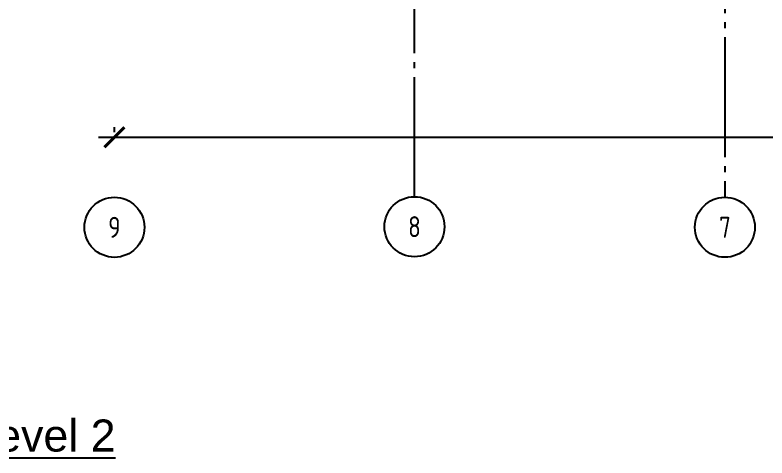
# Model space of a CAD drawing. Extents: x -133165 to 20117, y 15722 to 63536.
# Drawn here: x -89189 to -79792, y 40828 to 46361 of the extents above; entities that cross this region are included whole.
import ezdxf
from ezdxf.enums import TextEntityAlignment as Align

# ---------------------------------------------------------------- set-up
doc = ezdxf.new("R2010")
doc.units = 0
doc.header["$PDMODE"] = 3
doc.linetypes.add('GOST2_303_5', pattern=[24, 20, -1.5, 1, -1.5])
doc.layers.get('0').update_dxf_attribs({"linetype": 'CONTINUOUS'})
doc.layers.get('DEFPOINTS').update_dxf_attribs({"color": 41, "linetype": 'CONTINUOUS'})
doc.layers.add('AXIS', color=7, linetype='GOST2_303_5')
doc.layers.add('DIM', color=250, linetype='CONTINUOUS')
doc.styles.add('GOST_2_304', font='CS_Gost2304.shx')
doc.styles.add('STYLE1', font='arial.ttf')
doc.dimstyles.new('SPDS', dxfattribs={"dimscale": 50, "dimtxt": 2.5, "dimasz": 2.5, "dimexe": 1.25, "dimexo": 0.625, "dimtad": 1, "dimdec": 0, "dimrnd": 0.001, "dimdsep": 46, "dimtxsty": 'GOST_2_304', "dimblk": 'ARCHTICK', "dimcen": 2.5, "dimdle": 2, "dimadec": 4, "dimazin": 0, "dimtfac": 0.75, "dimtdec": 0, "dimtmove": 0, "dimatfit": 3, "dimfxl": 1, "dimtolj": 1, "dimarcsym": 0})

# ---------------------------------------------------------------- blocks, each defined once
blk = doc.blocks.new('_ARCHTICK')
at = {"color": 0, "linetype": 'BYBLOCK', "const_width": 0.15}
blk.add_lwpolyline([(-0.5, -0.5), (0.5, 0.5)], dxfattribs=at)
blk = doc.blocks.new('*D40')
at = {"layer": 'DEFPOINTS', "color": 0, "ltscale": 10}
for p in [(-87947.4, 44834.6), (-68187.4, 44834.6), (-68187.4, 44834.6)]:
    blk.add_point(p, dxfattribs=at)
at = {"layer": 'DIM', "color": 0, "ltscale": 10}
for p, q in [((-87947.4, 44897.1), (-87947.4, 44959.6)), ((-88147.4, 44834.6), (-67987.4, 44834.6)), ((-68187.4, 44772.1), (-68187.4, 44709.6))]:
    blk.add_line(p, q, dxfattribs=at)
at = {"layer": 'DIM', "color": 0, "ltscale": 10, "xscale": 250, "yscale": 250, "zscale": 250, "rotation": 180}
blk.add_blockref('_ARCHTICK', (-87947.4, 44834.6), dxfattribs=at)
at = {"layer": 'DIM', "color": 0, "ltscale": 10, "xscale": 250, "yscale": 250, "zscale": 250}
blk.add_blockref('_ARCHTICK', (-68187.4, 44834.6), dxfattribs=at)
at = {"layer": 'DIM', "color": 0, "ltscale": 10, "insert": (-78067.4, 45022.1), "char_height": 250, "attachment_point": 5, "style": 'GOST_2_304'}
blk.add_mtext('\\A1;19760', dxfattribs=at)

msp = doc.modelspace()

# ---------------------------------------------------------------- linework, layer by layer
at = {"layer": 'AXIS', "color": 147, "ltscale": 75}
for p, q in [((-84197.4, 44084.6), (-84197.4, 48484.6)), ((-80317.4, 47884.6), (-80317.4, 44084.6))]:
    msp.add_line(p, q, dxfattribs=at)
at = {"layer": 'AXIS', "color": 3, "linetype": 'CONTINUOUS', "ltscale": 75}
for centre in [(-87947.4, 43709.1), (-84197.4, 43716.7), (-80317.4, 43709.6)]:
    msp.add_circle(centre, 375, dxfattribs=at)

# ---------------------------------------------------------------- texts
at = {"ltscale": 10, "insert": (-89735.2, 41308.1), "char_height": 400, "width": 25833.88, "attachment_point": 1, "style": 'STYLE1'}
msp.add_mtext('{\\fArial|b0|i0|c0|p34;\\LLevel 2}', dxfattribs=at)
at = {"layer": 'AXIS', "color": 3, "linetype": 'CONTINUOUS', "ltscale": 75, "style": 'GOST_2_304'}
for s, p in [('9', (-87947.4, 43709.1)), ('8', (-84197.4, 43716.7)), ('7', (-80317.4, 43709.6))]:
    msp.add_text(s, height=262.5, dxfattribs=at).set_placement(p, align=Align.MIDDLE_CENTER)

# ---------------------------------------------------------------- dimensions: what is measured, and where the dimension line sits
at = {"layer": 'DIM', "ltscale": 10}
dim = msp.add_linear_dim(base=(-68187.4, 44834.6), p1=(-87947.4, 44834.6), p2=(-68187.4, 44834.6), dimstyle='SPDS', override={"dimscale": 100, "dimfxl": 1.5}, dxfattribs=at)
dim.commit()
dim.dimension.update_dxf_attribs({"geometry": '*D40', "text_midpoint": (-78067.4, 45022.1)})

doc.saveas('drawing.dxf')
